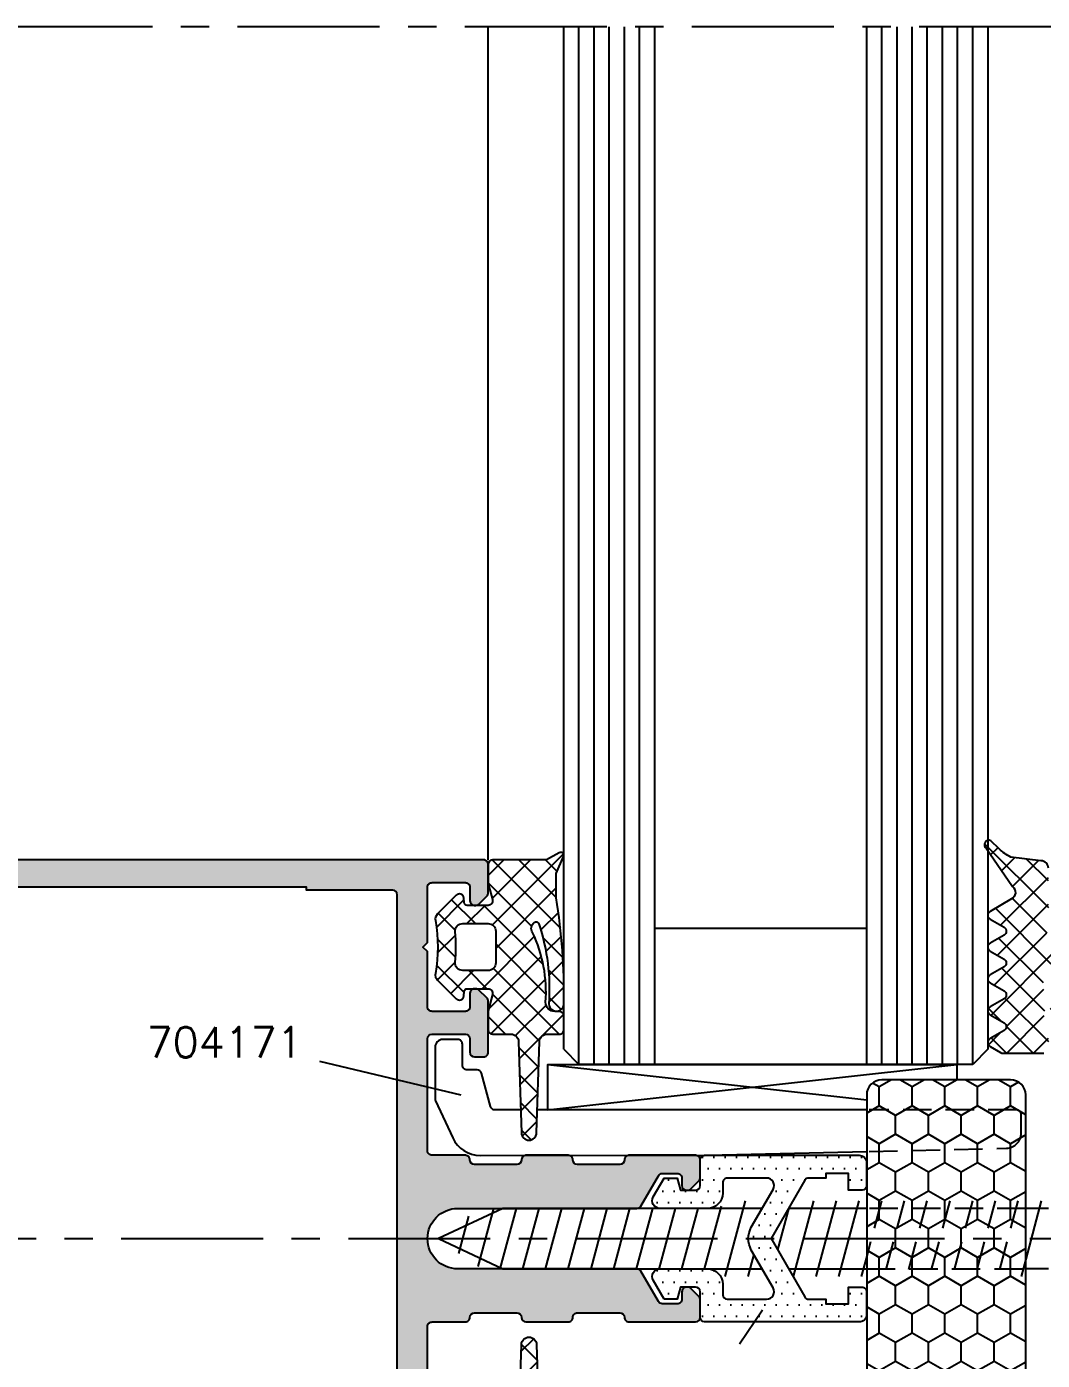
# Model space of a CAD drawing. Extents: x 0 to 4131, y -1600 to 527.
# Drawn here: x 335 to 402.1, y -1141.2 to -1053.1 of the extents above; entities that cross this region are included whole.
import ezdxf

# ---------------------------------------------------------------- set-up
doc = ezdxf.new("R2010")
doc.units = 0
doc.header["$LTSCALE"] = 7.5
doc.header["$MEASUREMENT"] = 0
doc.linetypes.add('CENTER', pattern=[2, 1.25, -0.25, 0.25, -0.25])
doc.linetypes.add('HIDDEN', pattern=[0.375, 0.25, -0.125])
for name, color, linetype in [('ASSI', 1, 'CENTER'), ('FILL', 8, 'CONTINUOUS'), ('FINE', 7, 'CONTINUOUS'), ('GOMMA', 3, 'CONTINUOUS'), ('GROSSA', 4, 'CONTINUOUS'), ('QUOTE', 254, 'CONTINUOUS'), ('TRATTEGGI', 140, 'CONTINUOUS'), ('VETRO', 6, 'CONTINUOUS'), ('VITERIA', 40, 'CONTINUOUS')]:
    doc.layers.add(name, color=color, linetype=linetype)
doc.styles.get("Standard").update_dxf_attribs({"font": 'romans.shx'})
pattern_1 = [(135, (229.9999996891377, -1280.000001474784), (-0.8838834764831844, -0.8838834764831843), []), (225, (229.9999996891377, -1280.000001474784), (0.8838834764831843, -0.8838834764831844), [])]

msp = doc.modelspace()

# ---------------------------------------------------------------- hatches: boundary and pattern name
at = {"layer": 'FILL'}
h = msp.add_hatch(dxfattribs=at)
h.set_pattern_fill('ANSI37', color=137, scale=10, angle=90, style=0)
h.set_pattern_definition(pattern_1)
h.paths.add_polyline_path([(402.458681106056, -1119.414557962131, -0.03997750734531213), (402.4689033581693, -1119.541859693953), (402.4689033581693, -1120.593596934839, -0.4142135623731506), (402.1689033581693, -1120.893596934839), (399.4601268297197, -1120.893596934839, -0.1316524980088336), (399.3101268292892, -1120.853404555726), (398.6189033551946, -1120.454326498191, -0.5773502699886991), (398.6189033566784, -1119.934711255561), (399.5379559170524, -1119.404096014566, 0.5773502691896143), (399.5379559170524, -1118.884480772295), (398.6189033551946, -1118.353865524564, -0.5773502699886969), (398.6189033566785, -1117.834250281933), (399.5379559170524, -1117.303635045483, 0.5773502691896142), (399.5379559170524, -1116.784019803213), (398.6189033551947, -1116.253404555481, -0.5773502699886969), (398.6189033566785, -1115.733789312851), (399.5379559170525, -1115.203174076401, 0.5773502691896143), (399.5379559170525, -1114.68355883413), (398.6189033551948, -1114.152943585947, -0.5773502704903818), (398.6189033570696, -1113.633328343091), (399.537955916068, -1113.102713109731, 0.5773502700173057), (399.5379559175742, -1112.583097867088), (398.6189033541536, -1112.05248262394, -0.5773502698239584), (398.6189033558104, -1111.532867381384), (400.0382892557957, -1110.713384553963, 0.5220051325606436), (400.1079472952636, -1109.89589982604), (398.3484436341641, -1107.369857569912, -0.8769764629927508), (398.6680653955922, -1106.868151900865), (399.2258195538947, -1107.403646524662, 0.07546705698885332), (399.9883067972967, -1107.957295133456), (401.9689033581691, -1108.193596934839, -0.4142135623730951), (402.4689033581691, -1108.693596934839), (402.4689033581692, -1112.534485943292), (402.1791256102825, -1113.615951221308, 0.4931454260312984), (402.4689033581692, -1113.993596934839), (403.2325762149534, -1113.993596934838, 0.05088627350142879), (403.2931674268808, -1113.999779465928), (403.368903358169, -1113.999779465928, 0.05088627350199604), (403.4294945700971, -1113.993596934838), (403.8464912044632, -1113.993596934838, 0.3888787318528493), (404.0457301440816, -1113.811028083388), (404.0575290662148, -1113.676165786288, -0.637070260807382), (404.3981893620705, -1113.552175578601), (405.7224567487624, -1114.876442965293, -0.1989123673796531), (405.8689033581691, -1115.229996355886), (405.8689033581692, -1116.757197513791, -0.1989123673796624), (405.7224567487625, -1117.110750904385), (404.3981893620705, -1118.435018291077, -0.6370702608073785), (404.0575290662148, -1118.311028083389), (404.0457301440816, -1118.17616578629, 0.3888787318528493), (403.8464912044632, -1117.993596934839), (403.4294945700961, -1117.993596934839, 0.0508862735010898), (403.3689033581691, -1117.98741440375), (403.1931674268811, -1117.98741440375, 0.05088627350053079), (403.1325762149547, -1117.993596934839), (402.4689033581691, -1117.993596934839, 0.4931454260312355), (402.1791256102824, -1118.371242648369)])
h.paths.add_polyline_path([(402.6358229796571, -1116.993596934838), (404.5374266914936, -1116.993596934839, 0.4410091218321642), (405.0353754759893, -1116.44835306211), (405.0353754759891, -1115.538840807567, 0.4410091218320471), (404.5374266914937, -1114.993596934839), (402.6358229796571, -1114.993596934839, 0.4142135623730951), (402.1358229796571, -1115.493596934839), (402.1358229796572, -1116.493596934838, 0.4142135623730284)], flags=16)
h = msp.add_hatch(color=253, dxfattribs=at)
h.paths.add_polyline_path([(361.7711243155194, -1109.637414403749), (363.9711243155195, -1109.637414403749, -0.4142135623730952), (364.2711243155195, -1109.937414403749), (364.2711243155195, -1110.837414403749, 0.4517883523668842), (364.6089922811635, -1111.135014835835, 0.2320247787636968), (364.8589922811636, -1111.049546438105), (365.3832563498755, -1110.525282369393, 0.1989123673797145), (365.4711243155195, -1110.313150335037), (365.4711243155195, -1108.437414403749, 0.4142135623730812), (365.1711243155195, -1108.137414403749), (256.4711243155195, -1108.137414403749, 0.4142135623730951), (255.4711243155195, -1109.137414403749), (255.4711243155193, -1157.137414403749, 0.4142135623730951), (256.4711243155193, -1158.137414403749), (365.1711243155195, -1158.137414403749, 0.4142135623731505), (365.4711243155195, -1157.837414403749), (365.4711243155194, -1155.961678472461, 0.1989123673797021), (365.3832563498754, -1155.749546438105), (364.8589922811636, -1155.225282369393, 0.2320247787637147), (364.6089922811636, -1155.139813971662, 0.4517883523669615), (364.2711243155195, -1155.437414403749), (364.2711243155195, -1156.337414403749, -0.4142135623731229), (363.9711243155196, -1156.637414403749), (361.7711243155195, -1156.637414403749, -0.4142135623731782), (361.4711243155194, -1156.337414403749), (361.4711243155194, -1152.685840009987), (361.1711243155195, -1152.387414403749), (361.4711243155194, -1152.08898879751), (361.4711243155194, -1148.437414403749, -0.4142135623731364), (361.7711243155195, -1148.137414403749), (363.9711243155195, -1148.137414403749, -0.4142135623731784), (364.2711243155196, -1148.437414403749), (364.2711243155196, -1149.337414403749, 0.4517883523667062), (364.6089922811634, -1149.635014835835, 0.2320247787637037), (364.8589922811635, -1149.549546438105), (365.3832563498754, -1149.025282369393, 0.198912367379619), (365.4711243155194, -1148.813150335037), (365.4711243155194, -1145.437414403749, 0.41421356237322), (365.1711243155194, -1145.137414403749), (364.5711243155197, -1145.137414403749, 0.4142135623730949), (364.2711243155197, -1145.437414403749), (364.2711243155197, -1146.337414403749, -0.4142135623730812), (363.9711243155196, -1146.637414403749), (361.7711243155194, -1146.637414403749, -0.4142135623731505), (361.4711243155194, -1146.337414403749), (361.4711243155193, -1138.937414403749, -0.4142135623730419), (361.7711243155193, -1138.637414403749), (363.9711243155195, -1138.637414403749, 0.4142135623730673), (364.2711243155196, -1138.337414403749, -0.4142135623730951), (364.5711243155196, -1138.037414403749), (367.3677486425455, -1138.037414403749, -0.4142135623730951), (367.6677486425456, -1138.337414403749, 0.4142135623731367), (367.9677486425456, -1138.637414403749), (370.7677486425456, -1138.637414403749, 0.4142135623731227), (371.0677486425456, -1138.337414403749, -0.4142135623730951), (371.3677486425455, -1138.037414403749), (374.1677486425455, -1138.037414403749, -0.4142135623730951), (374.4677486425455, -1138.337414403749, 0.4142135623730949), (374.7677486425455, -1138.637414403749), (379.1711243155195, -1138.637414403749, 0.414213562372984), (379.4711243155194, -1138.337414403749), (379.4711243155194, -1137.161678472461, 0.1989123673795689), (379.3832563498755, -1136.949546438105), (378.8589922811635, -1136.425282369393, 0.2320247787636095), (378.6089922811636, -1136.339813971662, 0.4517883523670538), (378.2711243155195, -1136.637414403749), (378.2711243155195, -1137.137414403749, -0.4142135623730119), (377.9711243155195, -1137.437414403749), (376.9722350154126, -1137.437414403749, -0.2679491924310441), (376.7124273942773, -1137.287414403749), (375.557726855898, -1135.287414403749, 0.2679491924309973), (375.2979192347627, -1135.137414403749), (363.4711243155195, -1135.137414403749, -1), (363.4711243155195, -1131.137414403749), (375.2979192347626, -1131.137414403749, 0.2679491924310169), (375.5577268558979, -1130.987414403749), (376.7124273942774, -1128.987414403749, -0.2679491924309973), (376.9722350154126, -1128.837414403749), (377.9711243155194, -1128.837414403749, -0.4142135623731506), (378.2711243155195, -1129.137414403749), (378.2711243155195, -1129.637414403749, 0.4517883523669043), (378.6089922811636, -1129.935014835835, 0.2320247787638649), (378.8589922811636, -1129.849546438105), (379.3832563498754, -1129.325282369393, 0.1989123673796784), (379.4711243155194, -1129.113150335037), (379.4711243155195, -1127.937414403749, 0.4142135623730258), (379.1711243155196, -1127.637414403749), (374.7677486425455, -1127.637414403749, 0.4142135623731227), (374.4677486425455, -1127.937414403749, -0.4142135623730256), (374.1677486425455, -1128.237414403749), (371.3677486425455, -1128.237414403749, -0.4142135623730951), (371.0677486425456, -1127.937414403749, 0.4142135623731781), (370.7677486425455, -1127.637414403749), (367.9677486425455, -1127.637414403749, 0.4142135623730951), (367.6677486425455, -1127.937414403749, -0.4142135623730812), (367.3677486425455, -1128.237414403749), (364.5711243155196, -1128.237414403749, -0.4142135623730947), (364.2711243155196, -1127.937414403749, 0.4142135623730533), (363.9711243155197, -1127.637414403749), (361.7711243155195, -1127.637414403749, -0.414213562373164), (361.4711243155194, -1127.337414403749), (361.4711243155194, -1119.937414403749, -0.4142135623731505), (361.7711243155195, -1119.637414403748), (363.9711243155195, -1119.637414403749, -0.4142135623730673), (364.2711243155194, -1119.937414403748), (364.2711243155195, -1120.837414403749, 0.4142135623730397), (364.5711243155194, -1121.137414403749), (365.1711243155195, -1121.137414403749, 0.4142135623730951), (365.4711243155195, -1120.837414403749), (365.4711243155195, -1117.461678472461, 0.198912367379655), (365.3832563498755, -1117.249546438105), (364.8589922811636, -1116.725282369393, 0.2320247787636621), (364.6089922811637, -1116.639813971663, 0.4517883523669932), (364.2711243155196, -1116.937414403749), (364.2711243155196, -1117.837414403749, -0.414213562373095), (363.9711243155195, -1118.137414403749), (361.7711243155195, -1118.137414403749, -0.4142135623731226), (361.4711243155194, -1117.837414403749), (361.4711243155194, -1114.185840009987), (361.1711243155195, -1113.887414403749), (361.4711243155194, -1113.58898879751), (361.4711243155194, -1109.937414403749, -0.4142135623730673)])
h.paths.add_polyline_path([(359.4711243155194, -1110.437414403749), (359.4711243155193, -1155.837414403749, -0.414213562373095), (359.1711243155194, -1156.137414403749), (353.4711243155194, -1156.137414403749), (353.4711243155193, -1156.337414403749), (313.9711243155193, -1156.337414403749), (313.9711243155194, -1156.137414403749), (307.9711243155193, -1156.137414403749), (307.9711243155194, -1156.337414403749), (268.4711243155194, -1156.337414403749), (268.4711243155193, -1156.137414403749), (262.7711243155194, -1156.137414403749, -0.4142135623730951), (262.4711243155193, -1155.837414403749), (262.4711243155193, -1153.437414403749, 0.4142135623731504), (262.1711243155193, -1153.137414403749), (261.2711243155193, -1153.137414403749, 0.4142135623731504), (260.9711243155192, -1153.437414403749), (260.9711243155192, -1155.837414403749, -0.4142135623730396), (260.6711243155193, -1156.137414403749), (257.7711243155193, -1156.137414403749, -0.4142135623730813), (257.4711243155193, -1155.837414403749), (257.4711243155194, -1110.437414403749, -0.4142135623731364), (257.7711243155194, -1110.137414403749), (260.6711243155194, -1110.137414403749, -0.414213562373081), (260.9711243155194, -1110.437414403749), (260.9711243155194, -1112.837414403749, 0.4142135623731505), (261.2711243155194, -1113.137414403749), (262.1711243155194, -1113.137414403749, 0.4142135623731505), (262.4711243155193, -1112.837414403749), (262.4711243155193, -1110.437414403749, -0.4142135623730951), (262.7711243155194, -1110.137414403749), (268.4711243155193, -1110.137414403749), (268.4711243155194, -1109.937414403749), (307.9711243155194, -1109.937414403749), (307.9711243155193, -1110.137414403749), (313.9711243155193, -1110.137414403749), (313.9711243155194, -1109.937414403749), (353.4711243155193, -1109.937414403749), (353.4711243155194, -1110.137414403749), (359.1711243155194, -1110.137414403749, -0.4142135623730951)], flags=16)
h = msp.add_hatch(dxfattribs=at)
h.set_pattern_fill('ANSI37', color=137, scale=10, angle=90, style=0)
h.set_pattern_definition(pattern_1)
h.paths.add_polyline_path([(365.4711243155194, -1116.637414403749), (364.0935364692254, -1116.637414403749, 0.3888787318529616), (363.8942975296071, -1116.8199832552), (363.8685110133483, -1117.114724484742, -0.6370702608069253), (363.3575205695649, -1117.300709796272), (362.1270063833213, -1116.070195610029, -0.2448502030394246), (361.9882057044671, -1115.629536132974, 0.08777722502794272), (361.9882057044671, -1112.145292674523, -0.2448502030393978), (362.1270063833212, -1111.704633197469), (363.3575205695648, -1110.474119011225, -0.6370702608074451), (363.8685110133484, -1110.660104322757), (363.8942975296071, -1110.954845552298, 0.3888787318529616), (364.0935364692253, -1111.137414403749), (365.4711243155195, -1111.137414403749, 0.4931454260313071), (365.7609020634063, -1110.759768690218), (365.4813465676326, -1109.716453376456, -0.06554346281524528), (365.4711243155194, -1109.638807662925), (365.4711243155194, -1108.437414403749, -0.4142135623730951), (365.7711243155193, -1108.137414403749), (369.333586744731, -1108.137414403749), (370.1727405613157, -1107.663286184012, -0.719514949498538), (370.454570352582, -1107.917085926177), (369.9711243155193, -1109.030234726776), (369.9711243155194, -1110.644930044515, -0.03458326819184766), (370.4711243155195, -1116.133566213279), (370.4711243155195, -1117.694004769498, -0.9233661372519979), (369.4763685137083, -1117.629732276522, 0.09779404551911575), (368.8280156578183, -1112.363113594166, 0.5226703353487675), (368.5136355422069, -1112.268122349302, 0.3865361286484078), (368.4042915643525, -1112.931756317582, -0.1286776343090358), (369.2711243155193, -1117.537414403749, 0.4142135623730951), (369.8711243155193, -1118.137414403749), (370.1711243155195, -1118.137414403749, -0.4142135623730916), (370.4711243155194, -1118.437414403749), (370.4711243155195, -1119.337414403749, -0.4142135623730673), (370.1711243155194, -1119.637414403749), (369.3559939317771, -1119.637414403749, 0.4052432957209562), (368.8562298926088, -1120.122055199531), (368.6708883546877, -1126.152773607967, -0.9697392325154671), (367.6713602763512, -1126.152773607967), (367.48601873843, -1120.12205519953, 0.4052432957209554), (366.9862546992617, -1119.637414403749), (365.7711243155193, -1119.637414403749, -0.414213562373088), (365.4711243155195, -1119.337414403749), (365.4711243155194, -1118.096525395296), (365.7609020634061, -1117.01506011728, 0.4931454260313067)])
h.paths.add_polyline_path([(365.9711243155195, -1114.937414403749), (365.9711243155195, -1112.837414403749, 0.4142135623730276), (365.4711243155196, -1112.337414403749), (363.793520603683, -1112.337414403749, 0.4410091218322054), (363.2955718191874, -1112.882658276477, -0.04533686841581611), (363.2955718191874, -1114.89217053102, 0.4410091218320642), (363.7935206036829, -1115.437414403749), (365.4711243155195, -1115.437414403749, 0.4142135623730981)], flags=16)
h = msp.add_hatch(dxfattribs=at)
h.set_pattern_fill('HONEY', color=137, scale=10, angle=90, style=0)
h.set_pattern_definition([(90, (229.9999996891377, -1280.000001474784), (-1.08253175, 1.875), [1.25, -2.5]), (210, (229.9999996891377, -1280.000001474784), (-1.082531757095823, -1.874999995903225), [1.25, -2.5]), (150, (229.9999996891377, -1280.000001474784), (-2.165063507095823, 4.096775551476646e-09), [-2.5, 1.25])])
h.paths.add_polyline_path([(400.9689033581688, -1123.653510260734, 0.4142135623730951), (399.9689033581688, -1122.653510260734), (391.4689033581688, -1122.653510260734, 0.4142135623730951), (390.4689033581688, -1123.653510260734), (390.4689033581688, -1143.653510260734, 0.4142135623730951), (391.4689033581688, -1144.653510260734), (399.9689033581688, -1144.653510260734, 0.4142135623730951), (400.9689033581688, -1143.653510260734)])
h = msp.add_hatch(dxfattribs=at)
h.set_pattern_fill('DOTS', color=2, scale=12, style=0)
h.set_pattern_definition([(0, (229.9999996891377, -1280.000001474784), (0.375, 0.75), [0, -0.75])])
edge = h.paths.add_edge_path()
edge.add_line((377.096125313833, -1137.137414403748), (376.374437477346, -1135.887414403748))
edge.add_arc((376.8074501792381, -1135.637414403748), 0.4999999999999814, 90.00000000000318, 210.000000000005, ccw=False)
edge.add_line((376.8074501792381, -1135.137414403748), (379.9640745062641, -1135.137414403748))
edge.add_arc((379.9640745062641, -1136.137414403748), 1, 0, 90, ccw=False)
edge.add_line((380.9640745062641, -1136.137414403748), (380.9640745062641, -1136.837414403748))
edge.add_arc((381.2640745062641, -1136.837414403748), 0.3000000000000966, 179.9999999999837, 269.9999999999837)
edge.add_line((381.2640745062641, -1137.137414403748), (383.8624084564244, -1137.137414403748))
edge.add_arc((383.8624084564244, -1136.637414403748), 0.5, 269.9999999999968, 389.9999999999989)
edge.add_line((384.2954211583167, -1136.387414403748), (382.8520454853426, -1133.887414403748))
edge.add_arc((384.1510835910193, -1133.137414403748), 1.500000000000025, 150.0000000000005, 209.9999999999995, ccw=False)
edge.add_line((382.8520454853426, -1132.387414403748), (384.2954211583166, -1129.887414403748))
edge.add_arc((383.8624084564244, -1129.637414403748), 0.4999999999999814, 329.999999999995, 449.9999999999968)
edge.add_line((383.8624084564244, -1129.137414403748), (381.2640745062641, -1129.137414403748))
edge.add_arc((381.264074506264, -1129.437414403748), 0.2999999999999829, 89.99999999999457, 179.9999999999946)
edge.add_line((380.9640745062641, -1129.437414403748), (380.9640745062641, -1130.137414403748))
edge.add_arc((379.9640745062641, -1130.137414403748), 1.000000000000028, 270.0000000000016, 359.99999999999835, ccw=False)
edge.add_line((379.9640745062641, -1131.137414403748), (376.8074501792381, -1131.137414403748))
edge.add_arc((376.8074501792381, -1130.637414403748), 0.4999999999999716, 149.999999999995, 269.99999999999676, ccw=False)
edge.add_line((376.374437477346, -1130.387414403748), (377.096125313833, -1129.137414403748))
edge.add_line((377.096125313833, -1129.137414403748), (377.9497151523192, -1129.137414403748))
edge.add_line((377.9497151523192, -1129.137414403748), (378.164074506264, -1129.937414403748))
edge.add_line((378.164074506264, -1129.937414403748), (379.164074506264, -1129.937414403748))
edge.add_arc((379.164074506264, -1129.637414403748), 0.2999999999999545, 270, 360)
edge.add_line((379.464074506264, -1129.637414403748), (379.4640745062641, -1127.937414403748))
edge.add_arc((379.764074506264, -1127.937414403748), 0.2999999999999545, 90, 180, ccw=False)
edge.add_line((379.764074506264, -1127.637414403748), (389.964074506264, -1127.637414403748))
edge.add_arc((389.964074506264, -1128.137414403748), 0.5, 0, 90, ccw=False)
edge.add_line((390.464074506264, -1128.137414403748), (390.464074506264, -1129.637414403748))
edge.add_arc((390.1640745062639, -1129.637414403748), 0.3000000000000966, -89.99999999998369, 1.63140612130519e-11, ccw=False)
edge.add_line((390.1640745062639, -1129.937414403748), (389.264074506264, -1129.937414403748))
edge.add_line((389.264074506264, -1129.937414403748), (389.264074506264, -1128.837414403748))
edge.add_line((389.264074506264, -1128.837414403748), (387.764074506264, -1128.837414403748))
edge.add_line((387.764074506264, -1128.837414403748), (387.764074506264, -1129.137414403748))
edge.add_line((387.764074506264, -1129.137414403748), (386.6336897485346, -1129.137414403748))
edge.add_arc((386.6336897485344, -1129.437414403748), 0.2999999999999261, 89.99999999997829, 149.9999999999794)
edge.add_line((386.3738821273992, -1129.287414403748), (384.1510835910192, -1133.137414403748))
edge.add_line((384.1510835910192, -1133.137414403748), (386.3738821273993, -1136.987414403748))
edge.add_arc((386.6336897485347, -1136.837414403748), 0.3000000000000532, 209.9999999999829, 269.9999999999837)
edge.add_line((386.6336897485347, -1137.137414403748), (387.7640745062639, -1137.137414403748))
edge.add_line((387.7640745062639, -1137.137414403748), (387.764074506264, -1137.437414403748))
edge.add_line((387.764074506264, -1137.437414403748), (389.264074506264, -1137.437414403748))
edge.add_line((389.264074506264, -1137.437414403748), (389.264074506264, -1136.337414403748))
edge.add_line((389.264074506264, -1136.337414403748), (390.1640745062639, -1136.337414403748))
edge.add_arc((390.1640745062639, -1136.637414403748), 0.3000000000000966, -1.63140612130519e-11, 89.99999999998369, ccw=False)
edge.add_line((390.464074506264, -1136.637414403748), (390.464074506264, -1138.137414403748))
edge.add_arc((389.964074506264, -1138.137414403748), 0.5, -90, 0, ccw=False)
edge.add_line((389.964074506264, -1138.637414403748), (379.764074506264, -1138.637414403748))
edge.add_arc((379.7640745062641, -1138.337414403748), 0.3000000000000682, 179.9999999999783, 269.9999999999783, ccw=False)
edge.add_line((379.4640745062641, -1138.337414403748), (379.464074506264, -1136.637414403748))
edge.add_arc((379.1640745062639, -1136.637414403748), 0.3000000000000682, 359.9999999999783, 449.9999999999783)
edge.add_line((379.164074506264, -1136.337414403748), (378.164074506264, -1136.337414403748))
edge.add_line((378.164074506264, -1136.337414403748), (377.9497151523192, -1137.137414403748))
edge.add_line((377.9497151523192, -1137.137414403748), (377.096125313833, -1137.137414403748))
h = msp.add_hatch(dxfattribs=at)
h.set_pattern_fill('ANSI37', color=137, scale=10, angle=90, style=0)
h.set_pattern_definition(pattern_1)
h.paths.add_polyline_path([(365.7609020634061, -1149.259768690218, -0.4931454260313065), (365.4711243155195, -1149.637414403749), (363.9102702344219, -1149.637414403748), (363.8685110133484, -1149.160104322756, 0.6370702608069253), (363.3575205695649, -1148.974119011225), (362.1270063833213, -1150.204633197469, 0.2448502030394062), (361.9882057044671, -1150.645292674523, -0.08777722502794649), (361.9882057044671, -1154.129536132975, 0.2448502030393401), (362.1270063833211, -1154.570195610029), (363.3575205695648, -1155.800709796273, 0.637070260807445), (363.8685110133483, -1155.614724484741), (363.9102702344219, -1155.137414403749), (365.4711243155194, -1155.137414403749, -0.4931454260313073), (365.7609020634061, -1155.51506011728), (365.4813465676326, -1156.558375431042, 0.06554346281524528), (365.4711243155193, -1156.636021144573), (365.4711243155193, -1157.837414403749, 0.4142135623730951), (365.7711243155193, -1158.137414403749), (369.333586744731, -1158.137414403749), (370.1727405613157, -1158.611542623486, 0.7195149494985378), (370.454570352582, -1158.357742881321), (369.9711243155192, -1157.244594080722), (369.9711243155194, -1155.629898762983, 0.03458326819184199), (370.4711243155194, -1150.14126259422), (370.4711243155194, -1148.580824037999, 0.9233661372520913), (369.4763685137083, -1148.645096530975, -0.09779404551914284), (368.8280156578178, -1153.911715213333, -0.5226703353463207), (368.5136355422069, -1154.006706458196, -0.3865361286483759), (368.4042915643524, -1153.343072489916, 0.1265163381791478), (369.2762905743783, -1148.815981702291, -0.453221551783113), (369.8711243155193, -1148.137414403749), (370.1711243155194, -1148.137414403749, 0.4142135623730916), (370.4711243155194, -1147.837414403749), (370.4711243155194, -1146.937414403749, 0.4142135623730671), (370.1711243155194, -1146.637414403749), (369.355993931777, -1146.637414403749, -0.4052432957209562), (368.8562298926088, -1146.152773607967), (368.6708883546877, -1140.122055199531, 0.9697392325154709), (367.6713602763512, -1140.122055199531), (367.4860187384299, -1146.152773607967, -0.4052432957209553), (366.9862546992617, -1146.637414403749), (365.7711243155193, -1146.637414403749, 0.4142135623730882), (365.4711243155195, -1146.937414403749), (365.4711243155194, -1148.178303412202)])
h.paths.add_polyline_path([(365.9711243155194, -1151.337414403749), (365.9711243155194, -1153.437414403749, -0.4142135623730276), (365.4711243155195, -1153.937414403749), (363.7935206036829, -1153.937414403749, -0.4410091218321947), (363.2955718191873, -1153.392170531021, 0.04533686841581528), (363.2955718191874, -1151.382658276478, -0.4410091218320933), (363.7935206036829, -1150.837414403749), (365.4711243155194, -1150.837414403749, -0.4142135623730981)], flags=16)

# ---------------------------------------------------------------- linework, layer by layer
at = {"layer": 'ASSI'}
for p, q in [((418.3072929577068, -1053.137938959446), (253.8331222647735, -1053.137938959446)), ((251.2424872871343, -1133.137414403749), (420.4429267515766, -1133.137414403749))]:
    msp.add_line(p, q, dxfattribs=at)
at = {"layer": 'FINE'}
for p, q in [((365.4711243155194, -1108.137414403749), (365.4711243155194, -1053.137938959446)), ((369.4213897587162, -1124.640249560733), (396.4180837723782, -1121.637414403749)), ((369.4213897587162, -1121.637414403749), (390.4689033581688, -1123.978523791867))]:
    msp.add_line(p, q, dxfattribs=at)
msp.add_lwpolyline([(367.6248760079653, -1124.640249560733), (365.9114184257761, -1124.640249560733, -0.3394542588633759), (365.6216406778896, -1124.417895274264), (365.0307551062421, -1122.212680299417, 0.3394676889014783), (364.7409629075324, -1121.990326013296), (364.0711724845818, -1121.990358276706, -0.414213562373109), (363.7711580341066, -1121.690372727877), (363.7710905969317, -1120.290372729501, 0.4142135623731229), (363.4710761464563, -1119.990387180673), (362.4710761476166, -1119.990435350083, 0.4142135623730951), (361.9711002329021, -1120.490459434209), (361.971258446676, -1123.922135486059, 0.1095183342453251), (361.9993722177434, -1124.048920230146), (363.1357761441758, -1126.485639862719, 0.2914734195860883), (364.9484473404224, -1127.640316025274), (379.971258446676, -1127.629598334296), (390.4689033581688, -1127.385718835102)], format="xyb", dxfattribs=at)
for points in [[(390.4689033581688, -1124.640249560733), (369.4213897587162, -1124.640249560733), (369.4213897587162, -1121.637414403749), (396.4180837723782, -1121.637414403749), (396.4180837723782, -1122.653510260734)], [(373.1237046389135, -1124.640249560733), (368.7173726230735, -1124.640249560733)], [(390.4689033581688, -1124.640249560733), (374.218543992124, -1124.640249560733)]]:
    msp.add_lwpolyline(points, dxfattribs=at)
at = {"layer": 'FINE', "linetype": 'HIDDEN'}
msp.add_lwpolyline([(390.6280678467449, -1127.382021152803), (399.7047296796446, -1127.171153690546, 0.4044874037899032), (400.671366705618, -1126.171662220071), (400.6713073884997, -1124.94023510991, 0.4141994539497039), (400.3713073888476, -1124.640249560733), (390.6426158671914, -1124.640249560733)], format="xyb", dxfattribs=at)
at = {"layer": 'GOMMA'}
for points in [[(402.4689033581691, -1108.693596934839, 0.414213562373095), (401.9689033581691, -1108.193596934839), (399.9883067972967, -1107.957295133456, -0.07546705698885331), (399.2258195538947, -1107.403646524662), (398.6680653955922, -1106.868151900865, 0.8769764629927514), (398.3484436341641, -1107.369857569912), (400.1079472952636, -1109.89589982604, -0.5220051325606435), (400.0382892557957, -1110.713384553963), (398.6189033558104, -1111.532867381384, 0.5773502698239583), (398.6189033541536, -1112.05248262394), (399.5379559175742, -1112.583097867088, -0.5773502700173055), (399.537955916068, -1113.102713109731), (398.6189033570696, -1113.633328343091, 0.5773502704903818), (398.6189033551948, -1114.152943585947), (399.5379559170525, -1114.68355883413, -0.5773502691896144), (399.5379559170525, -1115.203174076401), (398.6189033566785, -1115.733789312851, 0.5773502699886969), (398.6189033551947, -1116.253404555481), (399.5379559170524, -1116.784019803213, -0.5773502691896144), (399.5379559170524, -1117.303635045483), (398.6189033566785, -1117.834250281933, 0.5773502699886969), (398.6189033551946, -1118.353865524564), (399.5379559170524, -1118.884480772295, -0.5773502691896142), (399.5379559170524, -1119.404096014566), (398.6189033566784, -1119.934711255561, 0.5773502699886992), (398.6189033551946, -1120.454326498191), (399.3101268292892, -1120.853404555726, 0.1316524980088336), (399.4601268297197, -1120.893596934839), (402.1689033581693, -1120.893596934839, 0.4142135623731505)], [(367.4860187384299, -1146.152773607967), (367.6713602763512, -1140.122055199531, -0.9697392325154702), (368.6708883546877, -1140.122055199531), (368.8562298926088, -1146.152773607967, 0.4052432957209562)]]:
    msp.add_lwpolyline(points, format="xyb", dxfattribs=at)
for points in [[(363.3575205695649, -1117.300709796272, 0.6370702608069253), (363.8685110133483, -1117.114724484742), (363.8942975296071, -1116.8199832552, -0.3888787318529617), (364.0935364692254, -1116.637414403749), (365.4711243155194, -1116.637414403749, -0.4931454260313065), (365.7609020634061, -1117.01506011728), (365.4711243155195, -1118.096525395296), (365.4711243155195, -1119.337414403749, 0.4142135623730882), (365.7711243155193, -1119.637414403749), (366.9862546992617, -1119.637414403749, -0.4052432957209554), (367.48601873843, -1120.12205519953), (367.6713602763512, -1126.152773607967, 0.9697392325154702), (368.6708883546877, -1126.152773607967), (368.8562298926088, -1120.122055199531, -0.4052432957209562), (369.3559939317771, -1119.637414403749), (370.1711243155194, -1119.637414403749, 0.4142135623730672), (370.4711243155195, -1119.337414403749), (370.4711243155194, -1118.437414403749, 0.4142135623730916), (370.1711243155195, -1118.137414403749), (369.8711243155193, -1118.137414403749, -0.414213562373095), (369.2711243155193, -1117.537414403749, 0.1286776343090358), (368.4042915643525, -1112.931756317582, -0.3865361286483825), (368.5136355422069, -1112.268122349302, -0.522670335346423), (368.8280156578178, -1112.363113594165, -0.0977940455191428), (369.4763685137083, -1117.629732276522, 1.011468768470314), (370.4759517074991, -1117.603210396199, 0.04380891343036498), (369.9711243155194, -1110.644930044515), (369.9711243155193, -1109.030234726776), (370.454570352582, -1107.917085926177, 0.7195149494985378), (370.1727405613157, -1107.663286184012), (369.333586744731, -1108.137414403749), (365.7711243155193, -1108.137414403749, 0.414213562373095), (365.4711243155194, -1108.437414403749), (365.4711243155194, -1109.638807662925, 0.06554346281524528), (365.4813465676326, -1109.716453376456), (365.7609020634063, -1110.759768690218, -0.4931454260313073), (365.4711243155195, -1111.137414403749), (364.0935364692253, -1111.137414403749, -0.3888787318529617), (363.8942975296071, -1110.954845552298), (363.8685110133484, -1110.660104322757, 0.6370702608074451), (363.3575205695648, -1110.474119011225), (362.1270063833212, -1111.704633197469, 0.2448502030393978), (361.9882057044671, -1112.145292674523, -0.08777722502794418), (361.9882057044671, -1115.629536132974, 0.2448502030393947), (362.1270063833213, -1116.070195610029)], [(365.4711243155196, -1112.337414403749, -0.4142135623730276), (365.9711243155195, -1112.837414403749), (365.9711243155195, -1114.937414403749, -0.4142135623730981), (365.4711243155195, -1115.437414403749), (363.7935206036829, -1115.437414403749, -0.4410091218320271), (363.2955718191875, -1114.89217053102, 0.04533686841581869), (363.2955718191873, -1112.882658276477, -0.4410091218321683), (363.793520603683, -1112.337414403749)], [(377.096125313833, -1137.137414403748), (376.374437477346, -1135.887414403748, -0.5773502691896192), (376.8074501792381, -1135.137414403748), (379.9640745062641, -1135.137414403748, -0.4142135623730951), (380.9640745062641, -1136.137414403748), (380.9640745062641, -1136.837414403748, 0.4142135623730951), (381.2640745062641, -1137.137414403748), (383.8624084564244, -1137.137414403748, 0.5773502691896287), (384.2954211583167, -1136.387414403748), (382.8520454853426, -1133.887414403748, -0.2679491924311185), (382.8520454853426, -1132.387414403748), (384.2954211583166, -1129.887414403748, 0.5773502691896192), (383.8624084564244, -1129.137414403748), (381.2640745062641, -1129.137414403748, 0.4142135623730951), (380.9640745062641, -1129.437414403748), (380.9640745062641, -1130.137414403748, -0.4142135623730783), (379.9640745062641, -1131.137414403748), (376.8074501792381, -1131.137414403748, -0.5773502691896287), (376.374437477346, -1130.387414403748), (377.096125313833, -1129.137414403748), (377.9497151523192, -1129.137414403748), (378.164074506264, -1129.937414403748), (379.164074506264, -1129.937414403748, 0.4142135623730951), (379.464074506264, -1129.637414403748), (379.4640745062641, -1127.937414403748, -0.4142135623730951), (379.764074506264, -1127.637414403748), (389.964074506264, -1127.637414403748, -0.4142135623730951), (390.464074506264, -1128.137414403748), (390.464074506264, -1129.637414403748, -0.4142135623730951), (390.1640745062639, -1129.937414403748), (389.264074506264, -1129.937414403748), (389.264074506264, -1128.837414403748), (387.764074506264, -1128.837414403748), (387.764074506264, -1129.137414403748), (386.6336897485346, -1129.137414403748, 0.2679491924311301), (386.3738821273992, -1129.287414403748), (384.1510835910192, -1133.137414403748), (386.3738821273993, -1136.987414403748, 0.26794919243113), (386.6336897485347, -1137.137414403748), (387.7640745062639, -1137.137414403748), (387.764074506264, -1137.437414403748), (389.264074506264, -1137.437414403748), (389.264074506264, -1136.337414403748), (390.1640745062639, -1136.337414403748, -0.4142135623730951), (390.464074506264, -1136.637414403748), (390.464074506264, -1138.137414403748, -0.4142135623730951), (389.964074506264, -1138.637414403748), (379.764074506264, -1138.637414403748, -0.4142135623730951), (379.4640745062641, -1138.337414403748), (379.464074506264, -1136.637414403748, 0.4142135623730951), (379.164074506264, -1136.337414403748), (378.164074506264, -1136.337414403748), (377.9497151523192, -1137.137414403748)]]:
    msp.add_lwpolyline(points, format="xyb", close=True, dxfattribs=at)
at = {"layer": 'GOMMA', "color": 7}
msp.add_lwpolyline([(400.9689033581688, -1143.653510260734), (400.9689033581688, -1123.653510260734, 0.414213562373095), (399.9689033581688, -1122.653510260734), (391.4689033581688, -1122.653510260734, 0.414213562373095), (390.4689033581688, -1123.653510260734), (390.4689033581688, -1143.653510260734, 0.414213562373095), (391.4689033581688, -1144.653510260734), (399.9689033581688, -1144.653510260734, 0.414213562373095)], format="xyb", close=True, dxfattribs=at)
at = {"layer": 'GROSSA'}
for points in [[(361.4711243155194, -1146.337414403749), (361.4711243155193, -1138.937414403749, -0.4142135623731114), (361.7711243155194, -1138.637414403749), (363.9711243155195, -1138.637414403749, 0.4142135623730673), (364.2711243155196, -1138.337414403749), (364.2711243155196, -1138.337414403749, -0.414213562373095), (364.5711243155196, -1138.037414403749), (367.3677486425455, -1138.037414403749, -0.414213562373095), (367.6677486425456, -1138.337414403749, 0.4142135623730674), (367.9677486425455, -1138.637414403749), (370.7677486425456, -1138.637414403749, 0.4142135623731227), (371.0677486425456, -1138.337414403749), (371.0677486425456, -1138.337414403749, -0.414213562373095), (371.3677486425455, -1138.037414403749), (374.1677486425455, -1138.037414403749, -0.414213562373095), (374.4677486425455, -1138.337414403749, 0.4142135623731226), (374.7677486425455, -1138.637414403749), (379.1711243155195, -1138.637414403749, 0.4142135623731227), (379.4711243155194, -1138.337414403749), (379.4711243155194, -1137.161678472461, 0.1989123673796436), (379.3832563498754, -1136.949546438105), (378.8589922811635, -1136.425282369393, 0.1989123673796406), (378.6468602468076, -1136.337414403749), (378.5711243155195, -1136.337414403749, 0.4142135623731227), (378.2711243155195, -1136.637414403749), (378.2711243155195, -1137.137414403749, -0.4142135623730396), (377.9711243155194, -1137.437414403749), (376.9722350154126, -1137.437414403749, -0.2679491924310988), (376.7124273942773, -1137.287414403749), (375.557726855898, -1135.287414403749, 0.2679491924310988), (375.2979192347626, -1135.137414403749), (363.4711243155195, -1135.137414403749, -0.9999999999999999), (363.4711243155195, -1131.137414403749), (375.2979192347626, -1131.137414403749, 0.2679491924311116), (375.557726855898, -1130.987414403749), (376.7124273942774, -1128.987414403749, -0.2679491924310988), (376.9722350154127, -1128.837414403749), (377.9711243155194, -1128.837414403749, -0.4142135623731228), (378.2711243155195, -1129.137414403749), (378.2711243155195, -1129.637414403749, 0.4142135623730672), (378.5711243155195, -1129.937414403749), (378.6468602468076, -1129.937414403749, 0.1989123673796406), (378.8589922811635, -1129.849546438105), (379.3832563498754, -1129.325282369393, 0.1989123673796292), (379.4711243155194, -1129.113150335037), (379.4711243155195, -1127.937414403749, 0.4142135623731505), (379.1711243155195, -1127.637414403749), (374.7677486425455, -1127.637414403749, 0.4142135623731226), (374.4677486425455, -1127.937414403749, -0.4142135623730673), (374.1677486425455, -1128.237414403749), (371.3677486425455, -1128.237414403749, -0.414213562373095), (371.0677486425456, -1127.937414403749), (371.0677486425456, -1127.937414403749, 0.4142135623731227), (370.7677486425456, -1127.637414403749), (367.9677486425455, -1127.637414403749, 0.414213562373095), (367.6677486425455, -1127.937414403749, -0.4142135623730673), (367.3677486425455, -1128.237414403749), (364.5711243155196, -1128.237414403749, -0.4142135623730948), (364.2711243155196, -1127.937414403749), (364.2711243155196, -1127.937414403749, 0.4142135623731227), (363.9711243155196, -1127.637414403749), (361.7711243155195, -1127.637414403749, -0.4142135623730807), (361.4711243155194, -1127.337414403749), (361.4711243155194, -1119.937414403749, -0.4142135623731227), (361.7711243155194, -1119.637414403748), (363.9711243155195, -1119.637414403749, -0.4142135623731228), (364.2711243155194, -1119.937414403749), (364.2711243155195, -1120.837414403749, 0.414213562373095), (364.5711243155195, -1121.137414403749), (365.1711243155195, -1121.137414403749, 0.4142135623731228), (365.4711243155195, -1120.837414403749), (365.4711243155195, -1117.461678472461, 0.1989123673796898), (365.3832563498754, -1117.249546438105), (364.8589922811636, -1116.725282369393, 0.1989123673796406), (364.6468602468077, -1116.637414403749), (364.5711243155196, -1116.637414403749, 0.4142135623731505), (364.2711243155196, -1116.937414403749), (364.2711243155196, -1117.837414403749, -0.4142135623730673), (363.9711243155195, -1118.137414403749), (361.7711243155195, -1118.137414403749, -0.4142135623731504), (361.4711243155194, -1117.837414403749), (361.4711243155194, -1114.185840009987), (361.1711243155195, -1113.887414403749), (361.4711243155194, -1113.58898879751), (361.4711243155194, -1109.937414403749, -0.4142135623731505), (361.7711243155195, -1109.637414403749), (363.9711243155195, -1109.637414403749, -0.4142135623731228), (364.2711243155195, -1109.937414403749), (364.2711243155195, -1110.837414403749, 0.4142135623731504), (364.5711243155196, -1111.137414403749), (364.6468602468076, -1111.137414403749, 0.1989123673796712), (364.8589922811636, -1111.049546438105), (365.3832563498755, -1110.525282369393, 0.1989123673796406), (365.4711243155195, -1110.313150335037), (365.4711243155195, -1108.437414403749, 0.4142135623731228), (365.1711243155195, -1108.137414403749), (256.4711243155195, -1108.137414403749, 0.414213562373095)], [(359.4711243155193, -1155.837414403749), (359.4711243155194, -1110.437414403749, 0.414213562373095), (359.1711243155194, -1110.137414403749), (353.4711243155194, -1110.137414403749), (353.4711243155193, -1109.937414403749), (313.9711243155193, -1109.937414403749), (313.9711243155193, -1110.137414403749), (307.9711243155193, -1110.137414403749), (307.9711243155194, -1109.937414403749), (268.4711243155193, -1109.937414403749), (268.4711243155193, -1110.137414403749), (262.7711243155194, -1110.137414403749, 0.414213562373095), (262.4711243155193, -1110.437414403749), (262.4711243155193, -1112.837414403749, -0.4142135623731505), (262.1711243155194, -1113.137414403749), (261.2711243155194, -1113.137414403749, -0.4142135623731504), (260.9711243155194, -1112.837414403749), (260.9711243155194, -1110.437414403749, 0.4142135623730811), (260.6711243155194, -1110.137414403749), (257.7711243155194, -1110.137414403749, 0.4142135623731365), (257.4711243155194, -1110.437414403749), (257.4711243155193, -1155.837414403749, 0.4142135623730813)]]:
    msp.add_lwpolyline(points, format="xyb", dxfattribs=at)
at = {"layer": 'QUOTE'}
for p, q in [((363.6822491738288, -1123.673927953472), (354.3504597027116, -1121.443340537811)), ((383.5987062973921, -1137.85971376925), (382.0672641689096, -1140.113318632295))]:
    msp.add_line(p, q, dxfattribs=at)
at = {"layer": 'TRATTEGGI'}
for p, q in [((371.4711243155194, -1121.637414403749), (371.4711243155194, -1053.137414403749)), ((372.4711243155194, -1121.637414403749), (372.4711243155194, -1053.137414403749)), ((373.4711243155194, -1121.637414403749), (373.4711243155194, -1053.137414403749)), ((374.4711243155194, -1121.637414403749), (374.4711243155194, -1053.137414403749)), ((375.4711243155194, -1121.637414403749), (375.4711243155194, -1053.137414403749)), ((391.4711243155194, -1121.637414403749), (391.4711243155194, -1053.137414403749)), ((392.4711243155194, -1121.637414403749), (392.4711243155194, -1053.137414403749)), ((393.4711243155194, -1121.637414403749), (393.4711243155194, -1053.137414403749)), ((393.4711243155194, -1121.637414403749), (393.4711243155194, -1053.137414403749)), ((394.4711243155194, -1121.637414403749), (394.4711243155194, -1053.137414403749)), ((395.4711243155194, -1121.637414403749), (395.4711243155194, -1053.137414403749)), ((396.4711243155194, -1121.637414403749), (396.4711243155194, -1053.137414403749)), ((397.4711243155194, -1121.637414403749), (397.4711243155194, -1053.137414403749))]:
    msp.add_line(p, q, dxfattribs=at)
at = {"layer": 'VETRO'}
for p, q in [((370.4711243155194, -1120.637414403749), (370.4711243155194, -1053.137414403749)), ((376.4711243155194, -1121.637414403749), (376.4711243155194, -1053.137414403749)), ((390.4711243155194, -1121.637414403749), (390.4711243155194, -1053.137414403749)), ((398.4711243155194, -1053.137414403749), (398.4711243155193, -1120.637414403749)), ((376.4711243155194, -1112.649411522076), (390.4711243155194, -1112.649411522075)), ((370.4711243155194, -1120.637414403749), (371.4711243155194, -1121.637414403749)), ((398.4711243155193, -1120.637414403749), (397.4711243155193, -1121.637414403749)), ((397.4711243155193, -1121.637414403749), (371.4711243155194, -1121.637414403749))]:
    msp.add_line(p, q, dxfattribs=at)
at = {"layer": 'VITERIA'}
for p, q in [((365.8170877426152, -1131.137414403748), (364.7910496138272, -1134.966640830888)), ((367.3170877426152, -1131.137414403748), (366.2452909728908, -1135.137414403748)), ((368.8170877426152, -1131.137414403748), (367.7452909728908, -1135.137414403748)), ((370.3169153639944, -1131.138057729519), (369.2452909728907, -1135.137414403748)), ((371.8169153639944, -1131.138057729519), (370.74511859427, -1135.138057729519)), ((373.3169153639944, -1131.138057729519), (372.24511859427, -1135.138057729519)), ((374.8169153639944, -1131.138057729519), (373.74511859427, -1135.138057729519)), ((376.3170877426152, -1131.137414403748), (375.24511859427, -1135.138057729519)), ((377.8170877426152, -1131.137414403748), (376.7442152160961, -1135.141429182762)), ((379.3170877426155, -1131.137414403748), (378.2452909728908, -1135.137414403748)), ((380.8543413706217, -1130.998381971262), (379.7452909728908, -1135.137414403748)), ((382.4510623388308, -1130.637414403748), (381.1113163766752, -1135.637414403748)), ((385.3268769588155, -1131.100880551522), (384.5814538332339, -1133.88283752933)), ((386.9510623388308, -1130.637414403748), (385.6113163766752, -1135.637414403748)), ((388.4510623388308, -1130.637414403748), (387.1113163766752, -1135.637414403748)), ((389.9510623388308, -1130.637414403748), (388.6113163766752, -1135.637414403748)), ((402.0000673954714, -1130.637414403748), (400.9689033581688, -1134.4857709819)), ((402.4689033581682, -1131.137414403747), (400.9689033581688, -1131.137414403747)), ((364.1791425607848, -1131.652232830998), (363.5178561041696, -1134.120187485444)), ((383.0078966747189, -1134.157356582168), (382.6113163766752, -1135.637414403748)), ((390.4689033581687, -1134.302881620689), (390.1113163766752, -1135.637414403748)), ((385.6321706762715, -1135.559585098099), (385.6113163766752, -1135.637414403748)), ((402.4689033581683, -1135.137414403747), (400.9689033581688, -1135.137414403747))]:
    msp.add_line(p, q, dxfattribs=at)
at = {"layer": 'VITERIA', "linetype": 'HIDDEN'}
for p, q in [((391.4510623388306, -1130.637414403748), (390.4689033581687, -1134.302881620689)), ((392.9510623388306, -1130.637414403748), (391.6113163766751, -1135.637414403748)), ((394.4510623388306, -1130.637414403748), (393.1113163766751, -1135.637414403748)), ((395.9510623388306, -1130.637414403748), (394.6113163766751, -1135.637414403748)), ((397.4510623388306, -1130.637414403748), (396.1113163766751, -1135.637414403748)), ((398.9510623388306, -1130.637414403748), (397.6113163766751, -1135.637414403748)), ((400.4510623388306, -1130.637414403748), (399.1113163766751, -1135.637414403748)), ((400.9689033581688, -1134.4857709819), (400.6603214333159, -1135.637414403748))]:
    msp.add_line(p, q, dxfattribs=at)
at = {"layer": 'VITERIA'}
for points in [[(383.5737333218298, -1131.137414403748), (366.435938541016, -1131.137414403748), (362.1969514762779, -1133.137414403748), (366.435938541016, -1135.137414403748), (383.5737333218294, -1135.137414403748)], [(390.4689033581687, -1131.137414403748), (385.3057841293986, -1131.137414403748)], [(385.3057841293983, -1135.137414403748), (390.4689033581687, -1135.137414403748)]]:
    msp.add_lwpolyline(points, dxfattribs=at)
at = {"layer": 'VITERIA', "linetype": 'HIDDEN'}
for points in [[(400.9689033581688, -1131.137414403747), (390.4689033581687, -1131.137414403748)], [(390.4689033581687, -1135.137414403748), (400.9689033581688, -1135.137414403747)]]:
    msp.add_lwpolyline(points, dxfattribs=at)

# ---------------------------------------------------------------- texts
at = {"layer": 'QUOTE', "color": 2}
msp.add_text('704171', height=2, dxfattribs=at).set_placement((342.9301386628454, -1121.171905069576))

doc.saveas('drawing.dxf')
